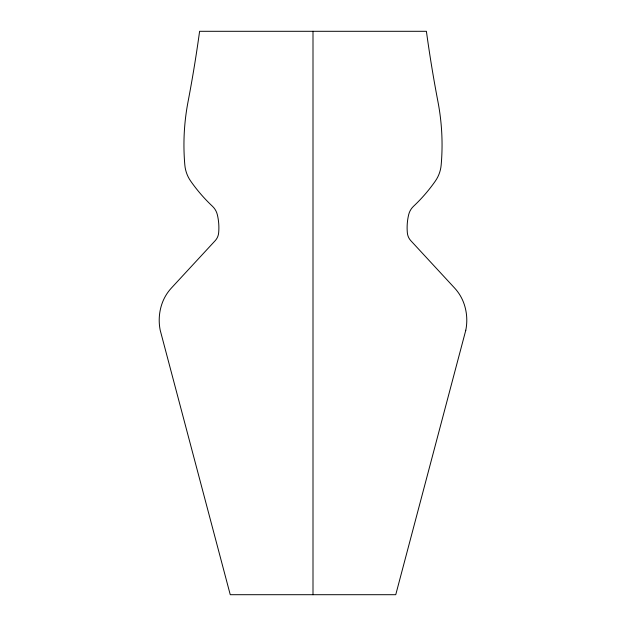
<?xml version="1.0" encoding="UTF-8"?>
<svg xmlns="http://www.w3.org/2000/svg" width="626" height="626" viewBox="0 0 626 626"><rect width="100%" height="100%" fill="white"/><g stroke="black" fill="none" stroke-linecap="round" stroke-linejoin="round"><path stroke-width="0.94" d="M313 31.3L313 594.7M465.791 330.238L395.749 594.7L230.251 594.7L160.209 330.238A50.589 50.589 0 0 1 161.719 304.502A44.814 44.814 0 0 1 171.407 288.023L215.227 240.642A13.31 13.31 0 0 0 218.646 232.903A55.894 55.894 0 0 0 217.332 214.679A17.012 17.012 0 0 0 212.449 206.267A162.001 162.001 0 0 1 190.672 181.086A33.076 33.076 0 0 1 184.834 165.037A229.163 229.163 0 0 1 188.035 101.78A1344.844 1344.844 0 0 0 199.6 31.3L426.4 31.3A1344.844 1344.844 0 0 0 437.965 101.78A229.163 229.163 0 0 1 441.166 165.037A33.076 33.076 0 0 1 435.328 181.086A162.001 162.001 0 0 1 413.551 206.267A17.012 17.012 0 0 0 408.668 214.679A55.894 55.894 0 0 0 407.354 232.903A13.31 13.31 0 0 0 410.773 240.642L454.593 288.023A44.814 44.814 0 0 1 464.281 304.502A50.589 50.589 0 0 1 465.791 330.238"/></g></svg>
